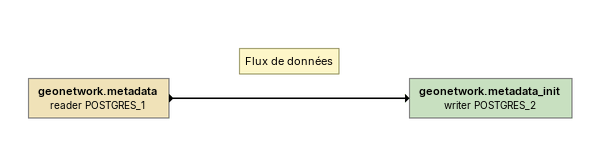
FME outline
geonetwork.metadata (reader POSTGRES_1)
    -> geonetwork.metadata_init (writer POSTGRES_2)
Note: Flux de données
geonetwork.metadata_init (writer POSTGRES_2)
